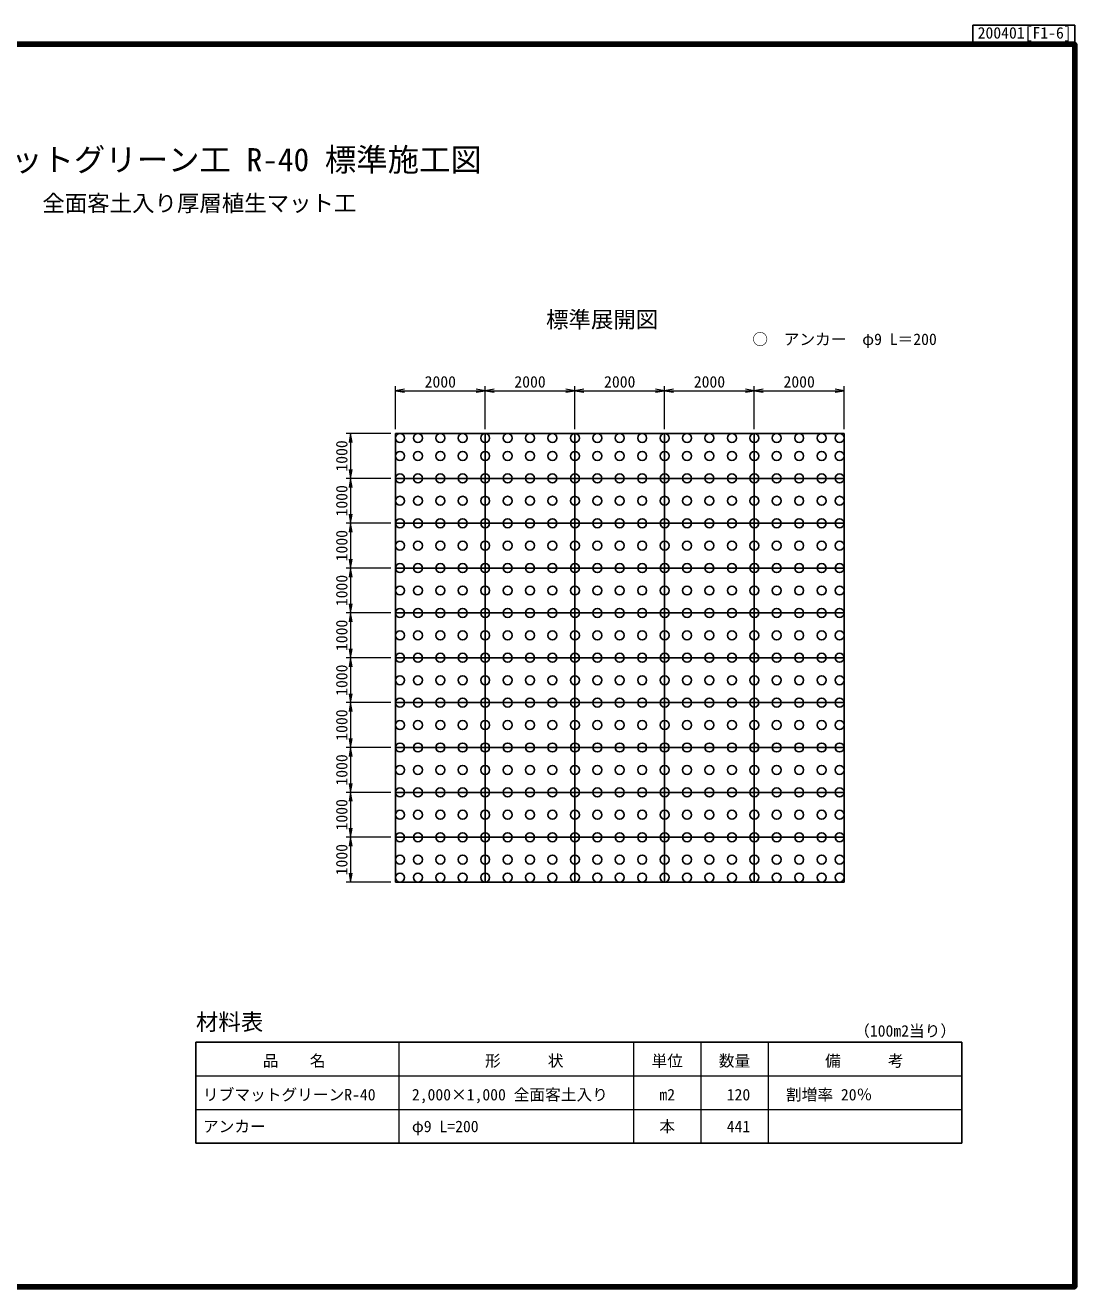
# Model space of a CAD drawing. Units: millimetres, scale not verified. Extents: x 690 to 40690, y 684 to 28809.
# Drawn here: x 17293 to 40690, y 684 to 28809 of the extents above; entities that cross this region are included whole.
import ezdxf
from ezdxf.enums import TextEntityAlignment as Align

# ---------------------------------------------------------------- set-up
doc = ezdxf.new("R2010")
doc.units = ezdxf.units.MM
doc.header["$LTSCALE"] = 100
for name, color, linetype, lineweight in [('C-DOC', 3, 'Continuous', 25), ('C-MTR-FRAM', 5, 'Continuous', 25), ('C-MTR-LINE', 5, 'Continuous', 13), ('C-STR', 7, 'Continuous', 25), ('C-STR-DIM', 1, 'Continuous', 13), ('C-TTL', 2, 'Continuous', 140)]:
    doc.layers.add(name, color=color, linetype=linetype, lineweight=lineweight)
for name, color, linetype in [('C-MTR', 5, 'Continuous'), ('C-MTR-TXT', 5, 'Continuous'), ('C-STR-TXT', 7, 'Continuous'), ('C-TTL-TXT', 3, 'Continuous')]:
    doc.layers.add(name, color=color, linetype=linetype)
doc.styles.add('ＭＳ ゴシック', font='')
doc.styles.get('ＭＳ ゴシック').set_extended_font_data('MS Gothic')

msp = doc.modelspace()

# ---------------------------------------------------------------- linework, layer by layer
at = {"layer": 'C-DOC'}
for p, q in [((40690.4, 28809.1), (38415.4, 28809.1)), ((38415.4, 28809.1), (38415.4, 28434.1)), ((40690.4, 28434.1), (40690.4, 28809.1)), ((38415.4, 28434.1), (40690.4, 28434.1))]:
    msp.add_line(p, q, dxfattribs=at)
at = {"layer": 'C-MTR-FRAM'}
for p, q in [((21099.1, 3889), (21099.1, 6139)), ((21099.1, 6139), (38174.7, 6139)), ((38174.7, 6139), (38174.7, 3889)), ((21099.1, 3889), (38174.7, 3889))]:
    msp.add_line(p, q, dxfattribs=at)
at = {"layer": 'C-MTR-LINE'}
for p, q in [((25624, 6139), (25624, 3889)), ((30855.1, 6139), (30855.1, 3889)), ((32355.1, 6139), (32355.1, 3889)), ((33855.1, 6139), (33855.1, 3889)), ((21099.1, 5389), (38174.7, 5389)), ((21099.1, 4639), (38174.7, 4639)), ((21099.1, 4639), (38174.7, 4639))]:
    msp.add_line(p, q, dxfattribs=at)
at = {"layer": 'C-STR'}
for p, q in [((25546.3, 19706.6), (25546.3, 9706.6)), ((35546.3, 19706.6), (25546.3, 19706.6)), ((27546.3, 19706.6), (27546.3, 9706.6)), ((29546.3, 19706.6), (29546.3, 9706.6)), ((31546.3, 19706.6), (31546.3, 9706.6)), ((33546.3, 19706.6), (33546.3, 9706.6)), ((35546.3, 9706.6), (35546.3, 19706.6)), ((35546.3, 18706.6), (25546.3, 18706.6)), ((35546.3, 17706.6), (25546.3, 17706.6)), ((35546.3, 16706.6), (25546.3, 16706.6)), ((35546.3, 15706.6), (25546.3, 15706.6)), ((35546.3, 14706.6), (25546.3, 14706.6)), ((35546.3, 13706.6), (25546.3, 13706.6)), ((35546.3, 12706.6), (25546.3, 12706.6)), ((35546.3, 11706.6), (25546.3, 11706.6)), ((35546.3, 10706.6), (25546.3, 10706.6)), ((25546.3, 9706.6), (35546.3, 9706.6))]:
    msp.add_line(p, q, dxfattribs=at)
for centre in [(25646.3, 19606.6), (26046.3, 19606.6), (26546.3, 19606.6), (27046.3, 19606.6), (27546.3, 19606.6), (28046.3, 19606.6), (28546.3, 19606.6), (29046.3, 19606.6), (29546.3, 19606.6), (30046.3, 19606.6), (30546.3, 19606.6), (31046.3, 19606.6), (31546.3, 19606.6), (32046.3, 19606.6), (32546.3, 19606.6), (33046.3, 19606.6), (33546.3, 19606.6), (34046.3, 19606.6), (34546.3, 19606.6), (35046.3, 19606.6), (35446.3, 19606.6), (25646.3, 19206.6), (26046.3, 19206.6), (26546.3, 19206.6), (27046.3, 19206.6), (27546.3, 19206.6), (28046.3, 19206.6), (28546.3, 19206.6), (29046.3, 19206.6), (29546.3, 19206.6), (30046.3, 19206.6), (30546.3, 19206.6), (31046.3, 19206.6), (31546.3, 19206.6), (32046.3, 19206.6), (32546.3, 19206.6), (33046.3, 19206.6), (33546.3, 19206.6), (34046.3, 19206.6), (34546.3, 19206.6), (35046.3, 19206.6), (35446.3, 19206.6), (25646.3, 18706.6), (26046.3, 18706.6), (26546.3, 18706.6), (27046.3, 18706.6), (27546.3, 18706.6), (28046.3, 18706.6), (28546.3, 18706.6), (29046.3, 18706.6), (29546.3, 18706.6), (30046.3, 18706.6), (30546.3, 18706.6), (31046.3, 18706.6), (31546.3, 18706.6), (32046.3, 18706.6), (32546.3, 18706.6), (33046.3, 18706.6), (33546.3, 18706.6), (34046.3, 18706.6), (34546.3, 18706.6), (35046.3, 18706.6), (35446.3, 18706.6), (25646.3, 18206.6), (26046.3, 18206.6), (26546.3, 18206.6), (27046.3, 18206.6), (27546.3, 18206.6), (28046.3, 18206.6), (28546.3, 18206.6), (29046.3, 18206.6), (29546.3, 18206.6), (30046.3, 18206.6), (30546.3, 18206.6), (31046.3, 18206.6), (31546.3, 18206.6), (32046.3, 18206.6), (32546.3, 18206.6), (33046.3, 18206.6), (33546.3, 18206.6), (34046.3, 18206.6), (34546.3, 18206.6), (35046.3, 18206.6), (35446.3, 18206.6), (25646.3, 17706.6), (26046.3, 17706.6), (26546.3, 17706.6), (27046.3, 17706.6), (27546.3, 17706.6), (28046.3, 17706.6), (28546.3, 17706.6), (29046.3, 17706.6), (29546.3, 17706.6), (30046.3, 17706.6), (30546.3, 17706.6), (31046.3, 17706.6), (31546.3, 17706.6), (32046.3, 17706.6), (32546.3, 17706.6), (33046.3, 17706.6), (33546.3, 17706.6), (34046.3, 17706.6), (34546.3, 17706.6), (35046.3, 17706.6), (35446.3, 17706.6), (25646.3, 17206.6), (26046.3, 17206.6), (26546.3, 17206.6), (27046.3, 17206.6), (27546.3, 17206.6), (28046.3, 17206.6), (28546.3, 17206.6), (29046.3, 17206.6), (29546.3, 17206.6), (30046.3, 17206.6), (30546.3, 17206.6), (31046.3, 17206.6), (31546.3, 17206.6), (32046.3, 17206.6), (32546.3, 17206.6), (33046.3, 17206.6), (33546.3, 17206.6), (34046.3, 17206.6), (34546.3, 17206.6), (35046.3, 17206.6), (35446.3, 17206.6), (25646.3, 16706.6), (26046.3, 16706.6), (26546.3, 16706.6), (27046.3, 16706.6), (27546.3, 16706.6), (28046.3, 16706.6), (28546.3, 16706.6), (29046.3, 16706.6), (29546.3, 16706.6), (30046.3, 16706.6), (30546.3, 16706.6), (31046.3, 16706.6), (31546.3, 16706.6), (32046.3, 16706.6), (32546.3, 16706.6), (33046.3, 16706.6), (33546.3, 16706.6), (34046.3, 16706.6), (34546.3, 16706.6), (35046.3, 16706.6), (35446.3, 16706.6), (25646.3, 16206.6), (26046.3, 16206.6), (26546.3, 16206.6), (27046.3, 16206.6), (27546.3, 16206.6), (28046.3, 16206.6), (28546.3, 16206.6), (29046.3, 16206.6), (29546.3, 16206.6), (30046.3, 16206.6), (30546.3, 16206.6), (31046.3, 16206.6), (31546.3, 16206.6), (32046.3, 16206.6), (32546.3, 16206.6), (33046.3, 16206.6), (33546.3, 16206.6), (34046.3, 16206.6), (34546.3, 16206.6), (35046.3, 16206.6), (35446.3, 16206.6), (25646.3, 15706.6), (26046.3, 15706.6), (26546.3, 15706.6), (27046.3, 15706.6), (27546.3, 15706.6), (28046.3, 15706.6), (28546.3, 15706.6), (29046.3, 15706.6), (29546.3, 15706.6), (30046.3, 15706.6), (30546.3, 15706.6), (31046.3, 15706.6), (31546.3, 15706.6), (32046.3, 15706.6), (32546.3, 15706.6), (33046.3, 15706.6), (33546.3, 15706.6), (34046.3, 15706.6), (34546.3, 15706.6), (35046.3, 15706.6), (35446.3, 15706.6), (25646.3, 15206.6), (26046.3, 15206.6), (26546.3, 15206.6), (27046.3, 15206.6), (27546.3, 15206.6), (28046.3, 15206.6), (28546.3, 15206.6), (29046.3, 15206.6), (29546.3, 15206.6), (30046.3, 15206.6), (30546.3, 15206.6), (31046.3, 15206.6), (31546.3, 15206.6), (32046.3, 15206.6), (32546.3, 15206.6), (33046.3, 15206.6), (33546.3, 15206.6), (34046.3, 15206.6), (34546.3, 15206.6), (35046.3, 15206.6), (35446.3, 15206.6), (25646.3, 14706.6), (26046.3, 14706.6), (26546.3, 14706.6), (27046.3, 14706.6), (27546.3, 14706.6), (28046.3, 14706.6), (28546.3, 14706.6), (29046.3, 14706.6), (29546.3, 14706.6), (30046.3, 14706.6), (30546.3, 14706.6), (31046.3, 14706.6), (31546.3, 14706.6), (32046.3, 14706.6), (32546.3, 14706.6), (33046.3, 14706.6), (33546.3, 14706.6), (34046.3, 14706.6), (34546.3, 14706.6), (35046.3, 14706.6), (35446.3, 14706.6), (25646.3, 14206.6), (26046.3, 14206.6), (26546.3, 14206.6), (27046.3, 14206.6), (27546.3, 14206.6), (28046.3, 14206.6), (28546.3, 14206.6), (29046.3, 14206.6), (29546.3, 14206.6), (30046.3, 14206.6), (30546.3, 14206.6), (31046.3, 14206.6), (31546.3, 14206.6), (32046.3, 14206.6), (32546.3, 14206.6), (33046.3, 14206.6), (33546.3, 14206.6), (34046.3, 14206.6), (34546.3, 14206.6), (35046.3, 14206.6), (35446.3, 14206.6), (25646.3, 13706.6), (26046.3, 13706.6), (26546.3, 13706.6), (27046.3, 13706.6), (27546.3, 13706.6), (28046.3, 13706.6), (28546.3, 13706.6), (29046.3, 13706.6), (29546.3, 13706.6), (30046.3, 13706.6), (30546.3, 13706.6), (31046.3, 13706.6), (31546.3, 13706.6), (32046.3, 13706.6), (32546.3, 13706.6), (33046.3, 13706.6), (33546.3, 13706.6), (34046.3, 13706.6), (34546.3, 13706.6), (35046.3, 13706.6), (35446.3, 13706.6), (25646.3, 13206.6), (26046.3, 13206.6), (26546.3, 13206.6), (27046.3, 13206.6), (27546.3, 13206.6), (28046.3, 13206.6), (28546.3, 13206.6), (29046.3, 13206.6), (29546.3, 13206.6), (30046.3, 13206.6), (30546.3, 13206.6), (31046.3, 13206.6), (31546.3, 13206.6), (32046.3, 13206.6), (32546.3, 13206.6), (33046.3, 13206.6), (33546.3, 13206.6), (34046.3, 13206.6), (34546.3, 13206.6), (35046.3, 13206.6), (35446.3, 13206.6), (25646.3, 12706.6), (26046.3, 12706.6), (26546.3, 12706.6), (27046.3, 12706.6), (27546.3, 12706.6), (28046.3, 12706.6), (28546.3, 12706.6), (29046.3, 12706.6), (29546.3, 12706.6), (30046.3, 12706.6), (30546.3, 12706.6), (31046.3, 12706.6), (31546.3, 12706.6), (32046.3, 12706.6), (32546.3, 12706.6), (33046.3, 12706.6), (33546.3, 12706.6), (34046.3, 12706.6), (34546.3, 12706.6), (35046.3, 12706.6), (35446.3, 12706.6), (25646.3, 12206.6), (26046.3, 12206.6), (26546.3, 12206.6), (27046.3, 12206.6), (27546.3, 12206.6), (28046.3, 12206.6), (28546.3, 12206.6), (29046.3, 12206.6), (29546.3, 12206.6), (30046.3, 12206.6), (30546.3, 12206.6), (31046.3, 12206.6), (31546.3, 12206.6), (32046.3, 12206.6), (32546.3, 12206.6), (33046.3, 12206.6), (33546.3, 12206.6), (34046.3, 12206.6), (34546.3, 12206.6), (35046.3, 12206.6), (35446.3, 12206.6), (25646.3, 11706.6), (26046.3, 11706.6), (26546.3, 11706.6), (27046.3, 11706.6), (27546.3, 11706.6), (28046.3, 11706.6), (28546.3, 11706.6), (29046.3, 11706.6), (29546.3, 11706.6), (30046.3, 11706.6), (30546.3, 11706.6), (31046.3, 11706.6), (31546.3, 11706.6), (32046.3, 11706.6), (32546.3, 11706.6), (33046.3, 11706.6), (33546.3, 11706.6), (34046.3, 11706.6), (34546.3, 11706.6), (35046.3, 11706.6), (35446.3, 11706.6), (25646.3, 11206.6), (26046.3, 11206.6), (26546.3, 11206.6), (27046.3, 11206.6), (27546.3, 11206.6), (28046.3, 11206.6), (28546.3, 11206.6), (29046.3, 11206.6), (29546.3, 11206.6), (30046.3, 11206.6), (30546.3, 11206.6), (31046.3, 11206.6), (31546.3, 11206.6), (32046.3, 11206.6), (32546.3, 11206.6), (33046.3, 11206.6), (33546.3, 11206.6), (34046.3, 11206.6), (34546.3, 11206.6), (35046.3, 11206.6), (35446.3, 11206.6), (25646.3, 10706.6), (26046.3, 10706.6), (26546.3, 10706.6), (27046.3, 10706.6), (27546.3, 10706.6), (28046.3, 10706.6), (28546.3, 10706.6), (29046.3, 10706.6), (29546.3, 10706.6), (30046.3, 10706.6), (30546.3, 10706.6), (31046.3, 10706.6), (31546.3, 10706.6), (32046.3, 10706.6), (32546.3, 10706.6), (33046.3, 10706.6), (33546.3, 10706.6), (34046.3, 10706.6), (34546.3, 10706.6), (35046.3, 10706.6), (35446.3, 10706.6), (25646.3, 10206.6), (26046.3, 10206.6), (26546.3, 10206.6), (27046.3, 10206.6), (27546.3, 10206.6), (28046.3, 10206.6), (28546.3, 10206.6), (29046.3, 10206.6), (29546.3, 10206.6), (30046.3, 10206.6), (30546.3, 10206.6), (31046.3, 10206.6), (31546.3, 10206.6), (32046.3, 10206.6), (32546.3, 10206.6), (33046.3, 10206.6), (33546.3, 10206.6), (34046.3, 10206.6), (34546.3, 10206.6), (35046.3, 10206.6), (35446.3, 10206.6), (25646.3, 9806.6), (26046.3, 9806.6), (26546.3, 9806.6), (27046.3, 9806.6), (27546.3, 9806.6), (28046.3, 9806.6), (28546.3, 9806.6), (29046.3, 9806.6), (29546.3, 9806.6), (30046.3, 9806.6), (30546.3, 9806.6), (31046.3, 9806.6), (31546.3, 9806.6), (32046.3, 9806.6), (32546.3, 9806.6), (33046.3, 9806.6), (33546.3, 9806.6), (34046.3, 9806.6), (34546.3, 9806.6), (35046.3, 9806.6), (35446.3, 9806.6)]:
    msp.add_circle(centre, 100, dxfattribs=at)
at = {"layer": 'C-STR-DIM'}
for p, q in [((25546.3, 19806.6), (25546.3, 20759.4)), ((25546.3, 20659.4), (27546.3, 20659.4)), ((27546.3, 19806.6), (27546.3, 20759.4)), ((27546.3, 19806.6), (27546.3, 20759.4)), ((27546.3, 20659.4), (29546.3, 20659.4)), ((29546.3, 19806.6), (29546.3, 20759.4)), ((29546.3, 19806.6), (29546.3, 20759.4)), ((29546.3, 20659.4), (31546.3, 20659.4)), ((31546.3, 19806.6), (31546.3, 20759.4)), ((31546.3, 19806.6), (31546.3, 20759.4)), ((31546.3, 20659.4), (33546.3, 20659.4)), ((33546.3, 19806.6), (33546.3, 20759.4)), ((33546.3, 19806.6), (33546.3, 20759.4)), ((33546.3, 20659.4), (35546.3, 20659.4)), ((35546.3, 19806.6), (35546.3, 20759.4)), ((25446.3, 19706.6), (24447.6, 19706.6)), ((24547.6, 19706.6), (24547.6, 18706.6)), ((25446.3, 18706.6), (24447.6, 18706.6)), ((25446.3, 18706.6), (24447.6, 18706.6)), ((24547.6, 18706.6), (24547.6, 17706.6)), ((25446.3, 17706.6), (24447.6, 17706.6)), ((25446.3, 17706.6), (24447.6, 17706.6)), ((24547.6, 17706.6), (24547.6, 16706.6)), ((25446.3, 16706.6), (24447.6, 16706.6)), ((25446.3, 16706.6), (24447.6, 16706.6)), ((24547.6, 16706.6), (24547.6, 15706.6)), ((25446.3, 15706.6), (24447.6, 15706.6)), ((25446.3, 15706.6), (24447.6, 15706.6)), ((24547.6, 15706.6), (24547.6, 14706.6)), ((25446.3, 14706.6), (24447.6, 14706.6)), ((25446.3, 14706.6), (24447.6, 14706.6)), ((24547.6, 14706.6), (24547.6, 13706.6)), ((25446.3, 13706.6), (24447.6, 13706.6)), ((25446.3, 13706.6), (24447.6, 13706.6)), ((24547.6, 13706.6), (24547.6, 12706.6)), ((25446.3, 12706.6), (24447.6, 12706.6)), ((25446.3, 12706.6), (24447.6, 12706.6)), ((24547.6, 12706.6), (24547.6, 11706.6)), ((25446.3, 11706.6), (24447.6, 11706.6)), ((25446.3, 11706.6), (24447.6, 11706.6)), ((24547.6, 11706.6), (24547.6, 10706.6)), ((25446.3, 10706.6), (24447.6, 10706.6)), ((25446.3, 10706.6), (24447.6, 10706.6)), ((24547.6, 10706.6), (24547.6, 9706.6)), ((25446.3, 9706.6), (24447.6, 9706.6))]:
    msp.add_line(p, q, dxfattribs=at)
for points in [[(25746.3, 20692.7), (25546.3, 20659.4), (25746.3, 20626)], [(27346.3, 20626), (27546.3, 20659.4), (27346.3, 20692.7)], [(27746.3, 20692.7), (27546.3, 20659.4), (27746.3, 20626)], [(29346.3, 20626), (29546.3, 20659.4), (29346.3, 20692.7)], [(29746.3, 20692.7), (29546.3, 20659.4), (29746.3, 20626)], [(31346.3, 20626), (31546.3, 20659.4), (31346.3, 20692.7)], [(31746.3, 20692.7), (31546.3, 20659.4), (31746.3, 20626)], [(33346.3, 20626), (33546.3, 20659.4), (33346.3, 20692.7)], [(33746.3, 20692.7), (33546.3, 20659.4), (33746.3, 20626)], [(35346.3, 20626), (35546.3, 20659.4), (35346.3, 20692.7)], [(24580.9, 19506.6), (24547.6, 19706.6), (24514.2, 19506.6)], [(24514.2, 18906.6), (24547.6, 18706.6), (24580.9, 18906.6)], [(24580.9, 18506.6), (24547.6, 18706.6), (24514.2, 18506.6)], [(24514.2, 17906.6), (24547.6, 17706.6), (24580.9, 17906.6)], [(24580.9, 17506.6), (24547.6, 17706.6), (24514.2, 17506.6)], [(24514.2, 16906.6), (24547.6, 16706.6), (24580.9, 16906.6)], [(24580.9, 16506.6), (24547.6, 16706.6), (24514.2, 16506.6)], [(24514.2, 15906.6), (24547.6, 15706.6), (24580.9, 15906.6)], [(24580.9, 15506.6), (24547.6, 15706.6), (24514.2, 15506.6)], [(24514.2, 14906.6), (24547.6, 14706.6), (24580.9, 14906.6)], [(24580.9, 14506.6), (24547.6, 14706.6), (24514.2, 14506.6)], [(24514.2, 13906.6), (24547.6, 13706.6), (24580.9, 13906.6)], [(24580.9, 13506.6), (24547.6, 13706.6), (24514.2, 13506.6)], [(24514.2, 12906.6), (24547.6, 12706.6), (24580.9, 12906.6)], [(24580.9, 12506.6), (24547.6, 12706.6), (24514.2, 12506.6)], [(24514.2, 11906.6), (24547.6, 11706.6), (24580.9, 11906.6)], [(24580.9, 11506.6), (24547.6, 11706.6), (24514.2, 11506.6)], [(24514.2, 10906.6), (24547.6, 10706.6), (24580.9, 10906.6)], [(24580.9, 10506.6), (24547.6, 10706.6), (24514.2, 10506.6)], [(24514.2, 9906.6), (24547.6, 9706.6), (24580.9, 9906.6)]]:
    msp.add_lwpolyline(points, dxfattribs=at)
at = {"layer": 'C-TTL'}
msp.add_lwpolyline([(690.4, 684.1), (40690.4, 684.1), (40690.4, 28384.1), (690.4, 28384.1)], close=True, dxfattribs=at)

# ---------------------------------------------------------------- texts
at = {"layer": 'C-DOC', "style": 'ＭＳ ゴシック'}
msp.add_text('200401[F1-6]', height=256.6, dxfattribs=at).set_placement((38525.5, 28434.1), align=Align.BOTTOM_LEFT)
at = {"layer": 'C-MTR', "style": 'ＭＳ ゴシック'}
msp.add_text('材料表', height=366.6, dxfattribs=at).set_placement((21099.1, 6589), align=Align.MIDDLE_LEFT)
at = {"layer": 'C-MTR-TXT', "style": 'ＭＳ ゴシック'}
for s, p in [('（100m2当り）', (36908.5, 6389)), ('\u3000品\u3000\u3000名\u3000', (23287.7, 5721.6)), ('形\u3000\u3000\u3000状', (28417.5, 5721.6)), ('単位', (31605.1, 5721.6)), ('数量', (33105.1, 5721.6)), ('\u3000備\u3000\u3000\u3000考\u3000', (35998.8, 5721.6)), ('m2', (31605.1, 4967.1)), ('割増率 20％', (35213.9, 4967.1)), ('本', (31605.1, 4258.9))]:
    msp.add_text(s, height=256.6, dxfattribs=at).set_placement(p, align=Align.MIDDLE_CENTER)
for s, p in [('リブマットグリーンR-40', (21254.8, 4967.1)), ('2,000×1,000 全面客土入り', (25912.8, 4967.1)), ('アンカー', (21254.8, 4258.9)), ('φ9 L=200', (25912.8, 4258.9))]:
    msp.add_text(s, height=256.6, dxfattribs=at).set_placement(p, align=Align.MIDDLE_LEFT)
for s, p in [('120', (33455.4, 4967.1)), ('441', (33455.4, 4258.9))]:
    msp.add_text(s, height=256.6, dxfattribs=at).set_placement(p, align=Align.MIDDLE_RIGHT)
at = {"layer": 'C-STR-DIM', "color": 7, "style": 'ＭＳ ゴシック'}
for p in [(26546.3, 20859.4), (28546.3, 20859.4), (30546.3, 20859.4), (32546.3, 20859.4), (34546.3, 20859.4)]:
    msp.add_text('2000', height=256.6, dxfattribs=at).set_placement(p, align=Align.MIDDLE_CENTER)
for p in [(24347.6, 19206.6), (24347.6, 18206.6), (24347.6, 17206.6), (24347.6, 16206.6), (24347.6, 15206.6), (24347.6, 14206.6), (24347.6, 13206.6), (24347.6, 12206.6), (24347.6, 11206.6), (24347.6, 10206.6)]:
    msp.add_text('1000', height=256.6, rotation=90, dxfattribs=at).set_placement(p, align=Align.MIDDLE_CENTER)
at = {"layer": 'C-STR-TXT', "style": 'ＭＳ ゴシック'}
msp.add_text('○\u3000アンカー\u3000φ9 L＝200', height=256.6, dxfattribs=at).set_placement((33501.7, 21603), align=Align.BOTTOM_LEFT)
at = {"layer": 'C-TTL-TXT', "style": 'ＭＳ ゴシック'}
for s, height, p in [('リブマットグリーン工 R-40 標準施工図', 513.2, (21174.6, 26068.6)), ('全面客土入り厚層植生マット工', 366.6, (21174.6, 25025.4))]:
    msp.add_text(s, height=height, dxfattribs=at).set_placement(p, align=Align.TOP_CENTER)
at = {"layer": 'C-TTL-TXT', "color": 7, "style": 'ＭＳ ゴシック'}
msp.add_text('標準展開図', height=366.6, dxfattribs=at).set_placement((28903.8, 21955.2), align=Align.BOTTOM_LEFT)

doc.saveas('drawing.dxf')
